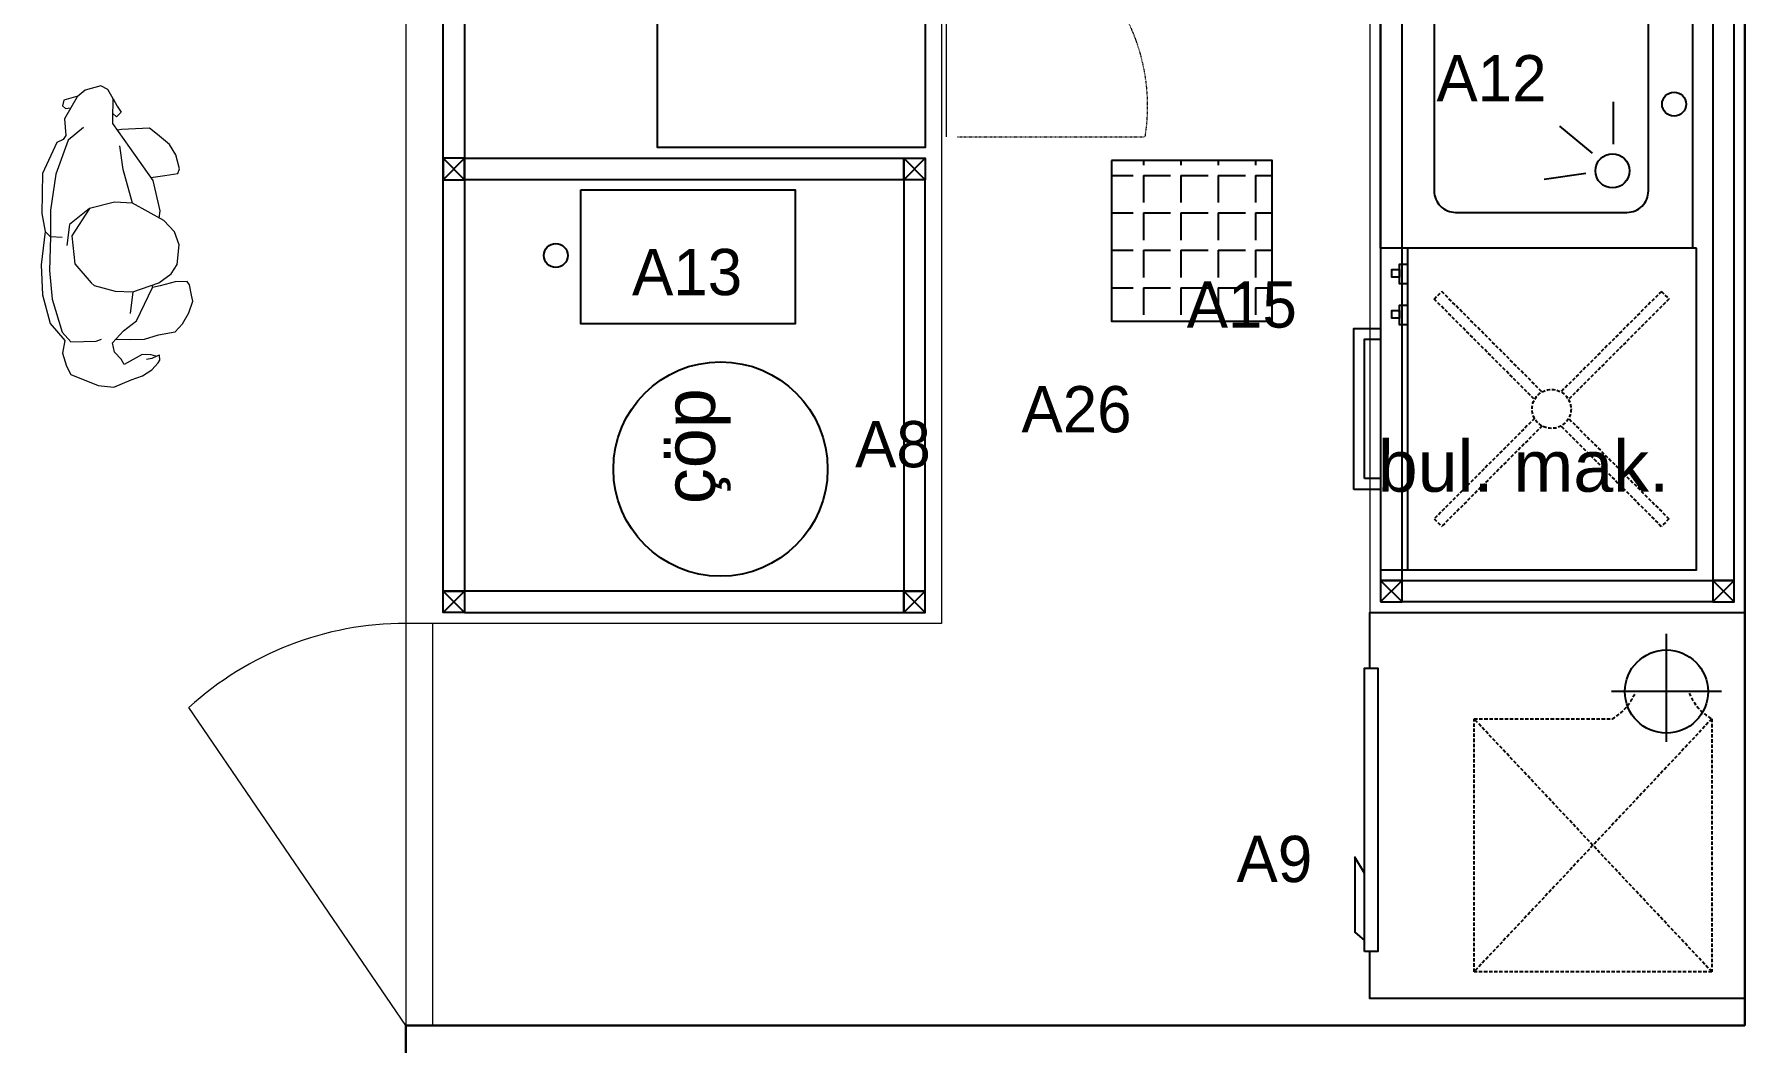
# Model space of a CAD drawing. Header units: millimetres. Extents: x 5429406 to 5440208, y -620941 to -619789.
# Drawn here: x 5434111.2 to 5434430.6, y -620683.1 to -620494.9 of the extents above; entities that cross this region are included whole.
import ezdxf
from ezdxf.enums import TextEntityAlignment as Align

# ---------------------------------------------------------------- set-up
doc = ezdxf.new("R2010")
doc.units = ezdxf.units.MM
doc.header["$LTSCALE"] = 0.05
doc.linetypes.add('DASHED', pattern=[19.05, 12.7, -6.35])
doc.linetypes.add('DOT', pattern=[0.25, 0, -0.25])
for name, color, linetype in [('-DWG_ANA', 7, 'Continuous'), ('CIHAZ', 2, 'Continuous'), ('Kıtc-002 Çizgi', 7, 'Continuous'), ('Kıtc-006 Yazı 001', 1, 'Continuous'), ('Kıtc-040 Detay', 7, 'Continuous'), ('S2000-002 Çizgi', 7, 'Continuous')]:
    doc.layers.add(name, color=color, linetype=linetype)
for name, color, linetype, lineweight in [('-DWG_DETAY1', 7, 'Continuous', 9), ('-DWG_DETAY4', 7, 'DOT', 18), ('A-ALÇIPAN', 30, 'Continuous', 30), ('tefriş', 45, 'Continuous', 18)]:
    doc.layers.add(name, color=color, linetype=linetype, lineweight=lineweight)
doc.styles.get("Standard").update_dxf_attribs({"font": 'arial.ttf'})
doc.styles.add('TAKSİM', font='GOTHIC.TTF', dxfattribs={"height": 7})

# ---------------------------------------------------------------- blocks, each defined once
blk = doc.blocks.new('cfcfcfcfc')
for p, q in [((220720.27, -32185.76), (220725.95, -32182.87)), ((220725.95, -32182.87), (220733.39, -32182.48)), ((220726.13, -32185.4), (220732.82, -32184.14)), ((220732.82, -32184.14), (220737.82, -32183.94)), ((220733.39, -32182.48), (220736.78, -32182.96)), ((220736.78, -32182.96), (220742.96, -32181.97)), ((220737.82, -32183.94), (220736.78, -32182.96)), ((220737.82, -32183.94), (220744.06, -32183.48)), ((220738.01, -32186.09), (220737.82, -32183.94)), ((220742.96, -32181.97), (220748.54, -32182.02)), ((220744.06, -32183.48), (220749.41, -32183.76)), ((220748.54, -32182.02), (220753.96, -32183.21)), ((220749.41, -32183.76), (220755.68, -32185.37)), ((220753.96, -32183.21), (220757.21, -32185.81)), ((220711.76, -32190.05), (220712.42, -32187.41)), ((220711.86, -32189.91), (220715.91, -32187.4)), ((220712.42, -32187.41), (220713.48, -32187.12)), ((220713.48, -32187.12), (220713.95, -32187.65)), ((220713.95, -32187.65), (220713.87, -32188.64)), ((220715.91, -32187.4), (220719.01, -32187.54)), ((220719.01, -32187.54), (220719.73, -32186.97)), ((220719.73, -32186.97), (220720.27, -32185.76)), ((220719.9, -32187.92), (220726.13, -32185.4)), ((220732.82, -32191.37), (220735.63, -32187.55)), ((220735.63, -32187.55), (220739.53, -32186.9)), ((220755.68, -32185.37), (220757.54, -32186.92)), ((220757.21, -32185.81), (220759.54, -32185.27)), ((220757.54, -32186.92), (220757.57, -32191.65)), ((220759.54, -32185.27), (220762.03, -32185.97)), ((220762.03, -32185.97), (220763.6, -32186.72)), ((220763.6, -32186.72), (220765.87, -32191.71)), ((220710.72, -32191.49), (220711.86, -32189.91)), ((220717.66, -32190.89), (220719.9, -32187.92)), ((220732.82, -32191.37), (220737.74, -32187.9)), ((220737.74, -32187.9), (220743.03, -32188.23)), ((220743.03, -32188.23), (220746.69, -32191.13)), ((220710.04, -32194.43), (220710.72, -32191.49)), ((220731.79, -32196.08), (220732.82, -32191.37)), ((220746.69, -32191.13), (220747.21, -32191.69)), ((220747.21, -32191.69), (220748.4, -32195.57)), ((220757.57, -32191.65), (220757.22, -32192.69)), ((220765.87, -32191.71), (220766.29, -32194.64)), ((220710.72, -32195.72), (220710.04, -32194.43)), ((220712.55, -32196.65), (220710.72, -32195.72)), ((220716.24, -32196.41), (220712.55, -32196.65)), ((220712.55, -32196.65), (220713.95, -32197.3)), ((220715.1, -32198.01), (220715.89, -32197.13)), ((220715.89, -32197.13), (220715.25, -32196.46)), ((220717.13, -32196.35), (220716.24, -32196.41)), ((220721.71, -32199.36), (220717.13, -32196.35)), ((220718.29, -32197.97), (220718.43, -32197.21)), ((220732.12, -32199.48), (220731.79, -32196.08)), ((220748.4, -32195.57), (220748.63, -32198.89)), ((220755.84, -32196.85), (220754.1, -32199.32)), ((220758, -32194.72), (220755.84, -32196.85)), ((220757.37, -32195.35), (220757.51, -32198.02)), ((220759.79, -32195.03), (220758, -32194.72)), ((220761.12, -32196.22), (220759.79, -32195.03)), ((220760.41, -32200.14), (220762.16, -32196.71)), ((220762.16, -32196.71), (220761.12, -32196.22)), ((220766.29, -32194.64), (220765.03, -32197.92)), ((220713.95, -32197.3), (220715.1, -32198.01)), ((220718.27, -32203.17), (220718.29, -32197.97)), ((220725.8, -32197.99), (220721.34, -32197.51)), ((220728.05, -32203.45), (220721.71, -32199.36)), ((220732.12, -32199.48), (220725.8, -32197.99)), ((220735.6, -32205.2), (220732.12, -32199.48)), ((220748.63, -32198.89), (220747.18, -32203.81)), ((220754.1, -32199.32), (220747.99, -32202.58)), ((220748.63, -32198.89), (220752.64, -32198.19)), ((220757.51, -32198.02), (220757.57, -32200.7)), ((220760.56, -32201.83), (220760.41, -32200.14)), ((220764.41, -32200.08), (220763.35, -32201.83)), ((220765.03, -32197.92), (220764.41, -32200.08)), ((220719.53, -32204.62), (220718.27, -32203.17)), ((220727.48, -32203.09), (220727.17, -32205.71)), ((220733.77, -32204.54), (220728.05, -32203.45)), ((220747.99, -32202.58), (220747.52, -32202.65)), ((220747.73, -32204.04), (220747.99, -32202.58)), ((220756.86, -32203.33), (220756.39, -32206.48)), ((220757.57, -32200.7), (220756.86, -32203.33)), ((220760.79, -32202.66), (220760.56, -32201.83)), ((220760.68, -32203.4), (220760.79, -32203.02)), ((220761.57, -32203.4), (220760.68, -32203.4)), ((220760.79, -32203.02), (220761.2, -32201.95)), ((220761.2, -32201.95), (220761.39, -32200.94)), ((220762.05, -32203.07), (220761.57, -32203.4)), ((220763.35, -32201.83), (220762.05, -32203.07)), ((220721.43, -32206.8), (220719.53, -32204.62)), ((220723.43, -32207.88), (220721.43, -32206.8)), ((220727.17, -32205.71), (220726.94, -32208.16)), ((220735.09, -32204.35), (220733.77, -32204.54)), ((220737.75, -32207.08), (220735.6, -32205.2)), ((220745.57, -32206.15), (220743.91, -32207.34)), ((220747.18, -32203.81), (220745.57, -32206.15)), ((220747.09, -32206.86), (220747.73, -32204.04)), ((220747.11, -32209.07), (220747.09, -32206.86)), ((220756.39, -32206.48), (220754.96, -32207.88)), ((220726.08, -32208.45), (220723.43, -32207.88)), ((220726.94, -32208.16), (220726.08, -32208.45)), ((220740.21, -32207.84), (220737.75, -32207.08)), ((220743.91, -32207.34), (220740.21, -32207.84)), ((220747.74, -32209.48), (220747.11, -32209.07)), ((220749.72, -32209.8), (220747.74, -32209.48)), ((220750.82, -32210.02), (220749.72, -32209.8)), ((220752.98, -32209.19), (220750.82, -32210.02)), ((220754.96, -32207.88), (220752.98, -32209.19))]:
    blk.add_line(p, q)
blk = doc.blocks.new('A$C72A034B9')
at = {"layer": 'Kıtc-002 Çizgi'}
for p, q in [((11.66, 32.76, 0), (19.47, 33.87, 0)), ((10.43, 28.95, 0), (16.53, 23.94, 0)), ((6.52, 27.29, 0), (6.52, 19.4, 0))]:
    blk.add_line(p, q, dxfattribs=at)
at = {"layer": 'Kıtc-002 Çizgi', "elevation": 0}
blk.add_lwpolyline([(4, 0), (36, 0, 0.414214), (40, 4), (40, 36, 0.414214), (36, 40), (4, 40, 0.414214), (0, 36), (0, 4, 0.414214)], format="xyb", close=True, dxfattribs=at)
at = {"layer": 'Kıtc-002 Çizgi'}
blk.add_circle((6.71, 32.26, 0), 3.19, dxfattribs=at)
blk = doc.blocks.new('A$C521B02A0')
at = {"layer": 'S2000-002 Çizgi'}
blk.add_line((6.65, 10), (10.64, 10), dxfattribs=at)
for points in [[(0, 64), (0, 10), (60, 10), (60, 64)], [(0, 64), (0, 5), (60, 5), (60, 64)], [(3, 10), (6.65, 10), (6.65, 8.54), (3, 8.54)], [(10.64, 10), (14.29, 10), (14.29, 8.54), (10.64, 8.54)], [(3.97, 8.54), (5.43, 8.54), (5.43, 7.08), (3.97, 7.08)], [(11.61, 8.54), (13.07, 8.54), (13.07, 7.08), (11.61, 7.08)], [(45, 0), (15, 0), (15, 5), (45, 5)], [(43, 2), (17, 2), (17, 5), (43, 5)]]:
    blk.add_lwpolyline(points, close=True, dxfattribs=at)
at = {"layer": 'S2000-002 Çizgi', "linetype": 'DASHED'}
for points in [[(8.08, 57.42), (9.49, 58.84)], [(9.49, 58.84), (28.24, 40.09)], [(31.86, 40.19), (50.51, 58.84)], [(50.51, 58.84), (51.92, 57.42)], [(8.08, 57.42), (26.83, 38.67)], [(33.27, 38.77), (51.92, 57.42)], [(33.17, 35.16), (51.92, 16.41)], [(26.73, 35.06), (8.08, 16.41)], [(28.14, 33.64), (9.49, 15)], [(31.76, 33.74), (50.51, 15)], [(9.49, 15), (8.08, 16.41)], [(50.51, 15), (51.92, 16.41)]]:
    blk.add_lwpolyline(points, dxfattribs=at)
blk.add_circle((30, 36.92), 3.63, dxfattribs=at)
blk = doc.blocks.new('A$C376323F7')
at = {"layer": '-DWG_ANA', "color": 0}
blk.add_lwpolyline([(91.46, 118.52), (41.46, 118.52), (41.46, 28.52), (91.46, 28.52)], close=True, dxfattribs=at)
at = {"layer": '-DWG_DETAY1', "color": 0}
for p, q in [((37.46, 74.52), (37.46, 116.52)), ((37.46, 30.52), (37.46, 72.52))]:
    blk.add_line(p, q, dxfattribs=at)
at = {"layer": '-DWG_DETAY4', "color": 0}
for points in [[(35.46, 116.52), (0.46, 116.52, 0.454885), (35.46, 74.55, 0.414214)], [(35.46, 30.52), (0.46, 30.52, -0.454885), (35.46, 72.49, -0.414214)]]:
    blk.add_lwpolyline(points, format="xyb", dxfattribs=at)
blk = doc.blocks.new('A$C5B5611F4')
at = {"layer": 'CIHAZ', "color": 1}
for p, q in [((14.73, 68.47), (14.73, 47.92)), ((24.09, 58.19), (3.98, 58.19))]:
    blk.add_line(p, q, dxfattribs=at)
at = {"layer": 'CIHAZ', "color": 5, "linetype": 'DASHED'}
for p, q in [((19.82, 66.66), (67.01, 22.28)), ((67.01, 66.66), (19.82, 22.28))]:
    blk.add_line(p, q, dxfattribs=at)
at = {"layer": 'CIHAZ', "color": 5}
for points in [[(63.2, 1.82), (10.36, 1.82), (10.36, 4.32), (63.2, 4.32)], [(61.2, 1.82), (48.6, 1.82), (45.6, 0), (59.6, 0)]]:
    blk.add_lwpolyline(points, close=True, dxfattribs=at)
at = {"layer": 'CIHAZ', "color": 1}
blk.add_circle((14.73, 58.19), 7.76, dxfattribs=at)
at = {"layer": 'S2000-002 Çizgi', "linetype": 'DASHED'}
for p, q in [((19.82, 66.66), (67.01, 66.66)), ((67.01, 66.66), (67.01, 22.28)), ((19.82, 22.28), (19.82, 48.05)), ((67.01, 22.28), (19.82, 22.28))]:
    blk.add_line(p, q, dxfattribs=at)
at = {"layer": 'S2000-002 Çizgi'}
blk.add_lwpolyline([(10.36, 2.81), (0, 2.81), (0, 72.81), (72, 72.81), (72, 2.81), (63.2, 2.81)], dxfattribs=at)
at = {"layer": 'S2000-002 Çizgi', "linetype": 'DASHED'}
for centre, radius, start, end in [((11.6, 71.22), 9.4, 291.2079, 330.9566), ((11, 43.02), 10.16, 29.6907, 66.7752)]:
    blk.add_arc(centre, radius, start, end, dxfattribs=at)
blk = doc.blocks.new('A$C14D17327')
at = {"layer": 'Kıtc-002 Çizgi', "color": 1, "elevation": 0}
blk.add_lwpolyline([(0, 4), (4, 4), (4, 0), (0, 0)], close=True, dxfattribs=at)
for points in [[(0, 4), (4, 0)], [(0, 0), (4, 4)]]:
    blk.add_lwpolyline(points, dxfattribs=at)

msp = doc.modelspace()

# ---------------------------------------------------------------- hatches: boundary and pattern name
h = msp.add_hatch()
h.set_pattern_fill('ANGLE', color=256, angle=270)
h.set_pattern_definition([(270, (5434150.653, -611859.8876), (6.985, -1e-15), [5.08, -1.905]), (360, (5434150.653, -611859.8876), (2e-15, 6.985), [5.08, -1.905])])
h.paths.add_polyline_path([(5434312.32, -620518.48), (5434312.32, -620548.48), (5434342.32, -620548.48), (5434342.32, -620518.48)])

# ---------------------------------------------------------------- linework, layer by layer
at = {"elevation": 245.25}
msp.add_lwpolyline([(5434312.32, -620518.48), (5434312.32, -620548.48), (5434342.32, -620548.48), (5434342.32, -620518.48)], close=True, dxfattribs=at)
msp.add_lwpolyline([(5434213.28, -620524), (5434253.28, -620524), (5434253.28, -620549), (5434213.28, -620549)], close=True)
for centre, radius in [((5434417.37, -620507.99, -245.25), 2.24), ((5434208.59, -620536.23, 0), 2.24), ((5434239.35, -620576.07), 20)]:
    msp.add_circle(centre, radius)
at = {"layer": 'A-ALÇIPAN', "transparency": 33554541}
msp.add_line((5434430.58, -620063.86, -245.25), (5434430.58, -620579.86, -245.25), dxfattribs=at)
at = {"layer": 'A-ALÇIPAN', "transparency": 33554541, "elevation": -245.25}
for points in [[(5434430.58, -620669.86), (5434430.58, -620579.86)], [(5434430.58, -620669.86), (5434430.58, -620669.86), (5434430.58, -620679.86), (5434180.58, -620679.86), (5434180.58, -620798.84)]]:
    msp.add_lwpolyline(points, dxfattribs=at)
at = {"layer": 'Kıtc-002 Çizgi', "color": 1, "elevation": -245.25}
for points in [[(5434191.58, -620598.86), (5434187.58, -620598.86), (5434187.58, -620069.86), (5434191.58, -620069.86)], [(5434424.58, -620596.86), (5434428.58, -620596.86), (5434428.58, -620069.86), (5434424.58, -620069.86)], [(5434366.58, -620434.86), (5434362.58, -620434.86), (5434362.58, -620596.86), (5434366.58, -620596.86)], [(5434273.58, -620598.86), (5434277.58, -620598.86), (5434277.58, -620522.1), (5434273.58, -620522.1)], [(5434424.58, -620600.86), (5434366.58, -620600.86), (5434366.58, -620596.86), (5434424.58, -620596.86)], [(5434191.58, -620602.86), (5434273.58, -620602.86), (5434273.58, -620598.86), (5434191.58, -620598.86)]]:
    msp.add_lwpolyline(points, close=True, dxfattribs=at)
at = {"layer": 'Kıtc-002 Çizgi', "color": 1}
msp.add_lwpolyline([(5434191.58, -620518.1), (5434273.58, -620518.1), (5434273.58, -620522.1), (5434191.58, -620522.1)], close=True, dxfattribs=at)
at = {"layer": 'S2000-002 Çizgi', "elevation": -245.25}
msp.add_lwpolyline([(5434362.58, -620534.86), (5434362.58, -620436.86), (5434420.79, -620436.86), (5434420.79, -620534.86)], close=True, dxfattribs=at)
at = {"layer": 'tefriş', "transparency": 33554541}
for p, q in [((5434180.58, -620063.86, -245.25), (5434180.58, -620604.86, -245.25)), ((5434280.58, -620063.86, -245.25), (5434280.58, -620604.86, -245.25)), ((5434360.58, -620063.86, -245.25), (5434360.58, -620602.86, -245.25)), ((5434280.58, -620604.86, -245.25), (5434180.58, -620604.86, -245.25)), ((5434180.58, -620679.86, -245.25), (5434140.09, -620620.58, -245.25))]:
    msp.add_line(p, q, dxfattribs=at)
at = {"layer": 'tefriş', "linetype": 'ByBlock', "transparency": 33554541}
for p, q in [((5434180.58, -620604.86, -245.25), (5434180.58, -620679.86, -245.25)), ((5434185.58, -620604.86, -245.25), (5434185.58, -620679.86, -245.25))]:
    msp.add_line(p, q, dxfattribs=at)
at = {"layer": 'tefriş', "transparency": 33554541}
msp.add_arc((5434180.58, -620664.86, -245.25), 60, 90, 132.4331, dxfattribs=at)

# ---------------------------------------------------------------- block references
at = {"xscale": -1}
msp.add_blockref('A$C376323F7', (5434319.03, -620544.62), dxfattribs=at)
at = {"layer": 'Kıtc-040 Detay', "xscale": -1, "rotation": 180}
for p in [(5434187.58, -620518.1, 0), (5434362.58, -620596.86, -245.25), (5434424.58, -620596.86, -245.25)]:
    msp.add_blockref('A$C14D17327', p, dxfattribs=at)
at = {"layer": 'Kıtc-040 Detay', "rotation": 180}
msp.add_blockref('A$C14D17327', (5434277.58, -620518.1, 0), dxfattribs=at)
at = {"layer": 'Kıtc-040 Detay'}
msp.add_blockref('A$C14D17327', (5434187.58, -620602.86, -245.25), dxfattribs=at)
at = {"layer": 'Kıtc-040 Detay', "xscale": -1}
msp.add_blockref('A$C14D17327', (5434277.58, -620602.86, -245.25), dxfattribs=at)
at = {"layer": 'S2000-002 Çizgi'}
for name, p, rotation in [('A$C72A034B9', (5434412.58, -620488.18, -245.25), 180), ('A$C521B02A0', (5434357.58, -620534.86, -245.25), 270), ('A$C5B5611F4', (5434357.76, -620602.86, -245.25), 270)]:
    msp.add_blockref(name, p, dxfattribs=dict(at, rotation=rotation))
at = {"layer": 'tefriş', "transparency": 33554541, "xscale": -1, "rotation": 92.26039458430989}
msp.add_blockref('cfcfcfcfc', (5393249.25, -401236.08), dxfattribs=at)

# ---------------------------------------------------------------- texts
at = {"style": 'TAKSİM'}
for s, p in [('A12', (5434383.29, -620507.48, -245.25)), ('A13', (5434233.11, -620543.63, 0)), ('A15', (5434336.67, -620549.69, 0)), ('A26', (5434305.81, -620569.23, 245.25)), ('A8', (5434271.54, -620575.75)), ('A9', (5434342.76, -620653.14, 245.25))]:
    msp.add_text(s, height=8.64, dxfattribs=at).set_placement(p, align=Align.CENTER)
at = {"layer": 'Kıtc-006 Yazı 001'}
msp.add_text('çöp', height=9.6, rotation=90, dxfattribs=at).set_placement((5434238.32, -620582.62))
msp.add_text('bul. mak.', height=9.6, dxfattribs=at).set_placement((5434362.04, -620580.31))

doc.saveas('drawing.dxf')
